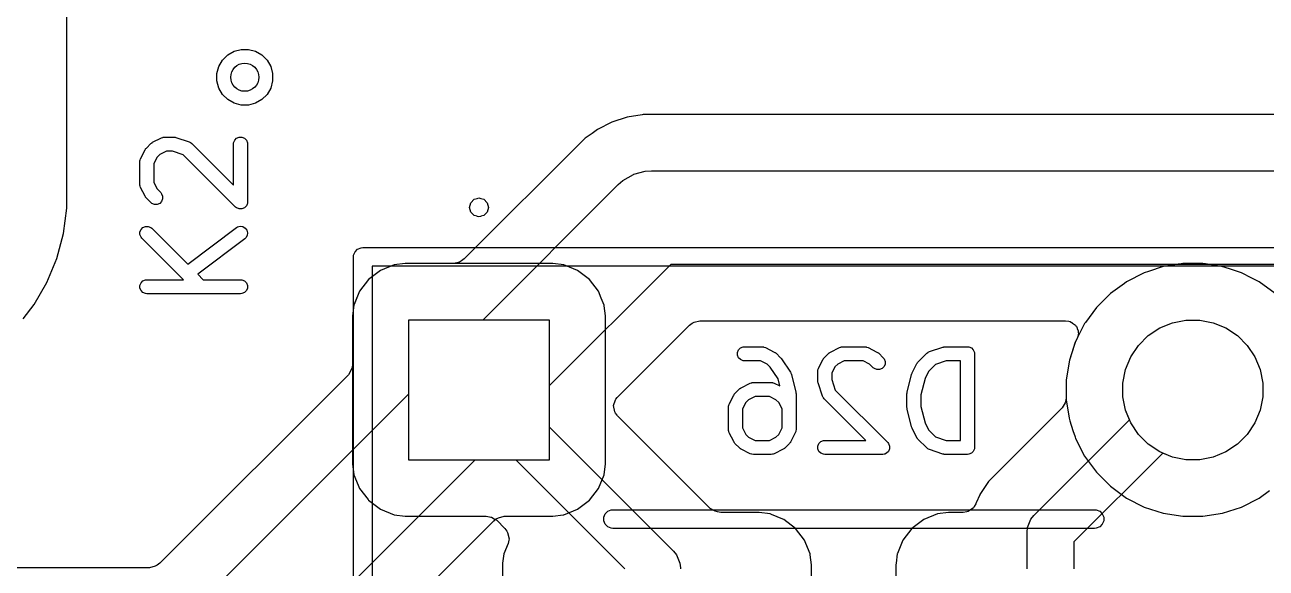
# Model space of a CAD drawing. Header units: inches. Extents: x 1.3 to 5.24, y -7.03 to -1.12.
# Drawn here: x 3.726 to 4.248, y -5.384 to -5.155 of the extents above; entities that cross this region are included whole.
import ezdxf

# ---------------------------------------------------------------- set-up
doc = ezdxf.new("R2010")
doc.units = ezdxf.units.IN
doc.header["$MEASUREMENT"] = 0
for name, color, linetype, true_color in [('B.Cu', 153, 'CONTINUOUS', 0x4d7fc4), ('B.Mask', 4, 'CONTINUOUS', 0x02ffee), ('B.Silkscreen', 31, 'CONTINUOUS', 0xe8b2a7), ('F.Cu', 13, 'CONTINUOUS', 0xc83434), ('F.Mask', 201, 'CONTINUOUS', 0xd864ff), ('F.Silkscreen', 41, 'CONTINUOUS', 0xf2eda1), ('In1.Cu', 91, 'CONTINUOUS', 0x7fc87f), ('In2.Cu', 33, 'CONTINUOUS', 0xce7d2c)]:
    doc.layers.add(name, color=color, linetype=linetype, true_color=true_color)

msp = doc.modelspace()

# ---------------------------------------------------------------- linework, layer by layer
at = {"layer": 'B.Cu', "linetype": 'CONTINUOUS'}
for p, q in [((3.97962, -5.19396), (3.97313, -5.19607)), ((3.9859, -5.19297), (3.97962, -5.19396)), ((3.97962, -5.19396), (3.97962, -5.19396)), ((3.98635, -5.19289), (3.9859, -5.19297)), ((3.9859, -5.19297), (3.9859, -5.19297)), ((3.99317, -5.19289), (3.98635, -5.19289)), ((4.6289, -5.19289), (3.99317, -5.19289)), ((3.96485, -5.20077), (3.96201, -5.20283)), ((3.96706, -5.19916), (3.96485, -5.20077)), ((3.97313, -5.19607), (3.96706, -5.19916)), ((3.96172, -5.203), (3.91114, -5.25357)), ((3.96201, -5.20283), (3.96172, -5.203)), ((3.98719, -5.2167), (3.98976, -5.21654)), ((3.98976, -5.21654), (5.03937, -5.21654)), ((3.97584, -5.2223), (3.97778, -5.2206)), ((3.97778, -5.2206), (3.98223, -5.21803)), ((3.97778, -5.2206), (3.97778, -5.2206)), ((3.98223, -5.21803), (3.9824, -5.21799)), ((3.9824, -5.21799), (3.98719, -5.2167)), ((3.98719, -5.2167), (3.98719, -5.2167)), ((3.91901, -5.27913), (3.97584, -5.2223)), ((3.88162, -5.2561), (3.87587, -5.25848)), ((3.88625, -5.25549), (3.88162, -5.2561)), ((3.88162, -5.2561), (3.88162, -5.2561)), ((3.88162, -5.2561), (3.88162, -5.2561)), ((3.90678, -5.25549), (3.88625, -5.25549)), ((3.90912, -5.25489), (3.90678, -5.25549)), ((3.91003, -5.2544), (3.90912, -5.25489)), ((3.91114, -5.25357), (3.91003, -5.2544)), ((3.99792, -5.25591), (3.94685, -5.30697)), ((5.03122, -5.25591), (3.99792, -5.25591)), ((3.87093, -5.26227), (3.86714, -5.26721)), ((3.87587, -5.25848), (3.87093, -5.26227)), ((3.86714, -5.26721), (3.86483, -5.2728)), ((3.86476, -5.27296), (3.86415, -5.27758)), ((3.86478, -5.27292), (3.86476, -5.27296)), ((3.86483, -5.2728), (3.86478, -5.27292)), ((3.86415, -5.27758), (3.86415, -5.27758)), ((3.86415, -5.27758), (3.86415, -5.33974)), ((3.8878, -5.33819), (3.8878, -5.27913)), ((3.8878, -5.27913), (3.91901, -5.27913)), ((4.20875, -5.28041), (4.21443, -5.27928)), ((4.21443, -5.27928), (4.22022, -5.27928)), ((4.22022, -5.27928), (4.22589, -5.28041)), ((3.98982, -5.29744), (4.00578, -5.28147)), ((4.00578, -5.28147), (4.0069, -5.28064)), ((4.0069, -5.28064), (4.00781, -5.28014)), ((4.00781, -5.28014), (4.01015, -5.27955)), ((4.01015, -5.27955), (4.16382, -5.27955)), ((4.16382, -5.27955), (4.16519, -5.27974)), ((4.16519, -5.27974), (4.16572, -5.2799)), ((4.16572, -5.2799), (4.16632, -5.28029)), ((4.16632, -5.28029), (4.16648, -5.28032)), ((4.16648, -5.28032), (4.16676, -5.28057)), ((4.16676, -5.28057), (4.16803, -5.28139)), ((4.16803, -5.28139), (4.16829, -5.28195)), ((4.16829, -5.28195), (4.16852, -5.28216)), ((4.16852, -5.28216), (4.16872, -5.2829)), ((4.16872, -5.2829), (4.16917, -5.28389)), ((4.16919, -5.28402), (4.16915, -5.28449)), ((4.16915, -5.28449), (4.16924, -5.28482)), ((4.16917, -5.28389), (4.16917, -5.28389)), ((4.16917, -5.28389), (4.16919, -5.28402)), ((4.19859, -5.28584), (4.2034, -5.28262)), ((4.2034, -5.28262), (4.20875, -5.28041)), ((4.22589, -5.28041), (4.23124, -5.28262)), ((4.23124, -5.28262), (4.23605, -5.28584)), ((4.16762, -5.28959), (4.16546, -5.29621)), ((4.16805, -5.28825), (4.16762, -5.28959)), ((4.16868, -5.287), (4.16805, -5.28825)), ((4.16805, -5.28825), (4.16805, -5.28825)), ((4.16805, -5.28825), (4.16805, -5.28825)), ((4.16899, -5.28626), (4.16868, -5.287)), ((4.16901, -5.28619), (4.16899, -5.28626)), ((4.16924, -5.28482), (4.16901, -5.28619)), ((4.1945, -5.28993), (4.19859, -5.28584)), ((4.23605, -5.28584), (4.24015, -5.28993)), ((4.18907, -5.30009), (4.19128, -5.29474)), ((4.19128, -5.29474), (4.1945, -5.28993)), ((4.24015, -5.28993), (4.24336, -5.29474)), ((4.24336, -5.29474), (4.24558, -5.30009)), ((3.97546, -5.3118), (3.98982, -5.29744)), ((4.16546, -5.29621), (4.16415, -5.30448)), ((4.18794, -5.30577), (4.18907, -5.30009)), ((4.24558, -5.30009), (4.24671, -5.30577)), ((4.16415, -5.30448), (4.16415, -5.31175)), ((3.94685, -5.30697), (3.94685, -5.32427)), ((4.18794, -5.31156), (4.18794, -5.30577)), ((4.24671, -5.30577), (4.24671, -5.31156)), ((3.97387, -5.31523), (3.97388, -5.31516)), ((3.97446, -5.31792), (3.97387, -5.31523)), ((3.97388, -5.31516), (3.97464, -5.31287)), ((3.97464, -5.31287), (3.9748, -5.31261)), ((3.9748, -5.31261), (3.97546, -5.3118)), ((4.16366, -5.31412), (4.16243, -5.3162)), ((4.16396, -5.31313), (4.16366, -5.31412)), ((4.16415, -5.31175), (4.16396, -5.31313)), ((4.16415, -5.31175), (4.16415, -5.31175)), ((4.16415, -5.31175), (4.16415, -5.31175)), ((4.18907, -5.31723), (4.18794, -5.31156)), ((4.24671, -5.31156), (4.24558, -5.31723)), ((3.97475, -5.31846), (3.97446, -5.31792)), ((3.97535, -5.31926), (3.97475, -5.31846)), ((3.97558, -5.31957), (3.97535, -5.31926)), ((4.01451, -5.35849), (3.97558, -5.31957)), ((4.16243, -5.3162), (4.13147, -5.34716)), ((4.19076, -5.32131), (4.18907, -5.31723)), ((4.24558, -5.31723), (4.24336, -5.32258)), ((3.94685, -5.32427), (3.99909, -5.3765)), ((4.15052, -5.36154), (4.19076, -5.32131)), ((4.24336, -5.32258), (4.24015, -5.32739)), ((4.24015, -5.32739), (4.23605, -5.33149)), ((4.20467, -5.33523), (4.16732, -5.37258)), ((4.20875, -5.33692), (4.20467, -5.33523)), ((4.23124, -5.3347), (4.22589, -5.33692)), ((4.23605, -5.33149), (4.23124, -5.3347)), ((3.86415, -5.33974), (3.86476, -5.34436)), ((3.93293, -5.33819), (3.8878, -5.33819)), ((3.9786, -5.38386), (3.93293, -5.33819)), ((4.21443, -5.33805), (4.20875, -5.33692)), ((4.22022, -5.33805), (4.21443, -5.33805)), ((4.22589, -5.33692), (4.22022, -5.33805)), ((3.86476, -5.34436), (3.86476, -5.34436)), ((3.86476, -5.34436), (3.86476, -5.34436)), ((3.86476, -5.34436), (3.86476, -5.34436)), ((3.86476, -5.34436), (3.86659, -5.34877)), ((3.86659, -5.34877), (3.86714, -5.35011)), ((3.86714, -5.35011), (3.87071, -5.35476)), ((4.13147, -5.34716), (4.12781, -5.35264)), ((4.13147, -5.34716), (4.13147, -5.34716)), ((4.13147, -5.34716), (4.13147, -5.34716)), ((3.87071, -5.35476), (3.87093, -5.35505)), ((3.87093, -5.35505), (3.87587, -5.35884)), ((4.12619, -5.35655), (4.12548, -5.35775)), ((4.12633, -5.35621), (4.12619, -5.35655)), ((4.12774, -5.3528), (4.12633, -5.35621)), ((4.12633, -5.35621), (4.12633, -5.35621)), ((4.12778, -5.3527), (4.12774, -5.3528)), ((4.12781, -5.35264), (4.12778, -5.3527)), ((3.87587, -5.35884), (3.88162, -5.36122)), ((3.88162, -5.36122), (3.88625, -5.36183)), ((3.88625, -5.36183), (3.92041, -5.36183)), ((3.92041, -5.36183), (3.92168, -5.362)), ((3.92168, -5.362), (3.92174, -5.36201)), ((3.92174, -5.36201), (3.92228, -5.36217)), ((3.92228, -5.36217), (3.92253, -5.36223)), ((3.92253, -5.36223), (3.92264, -5.36226)), ((3.92264, -5.36226), (3.92372, -5.36291)), ((4.01659, -5.35973), (4.01451, -5.35849)), ((4.01758, -5.36002), (4.01659, -5.35973)), ((4.01896, -5.36022), (4.01758, -5.36002)), ((4.03501, -5.36022), (4.01896, -5.36022)), ((4.03964, -5.36083), (4.03501, -5.36022)), ((4.03501, -5.36022), (4.03501, -5.36022)), ((4.03501, -5.36022), (4.03501, -5.36022)), ((4.03501, -5.36022), (4.03501, -5.36022)), ((4.03501, -5.36022), (4.03501, -5.36022)), ((4.04031, -5.3611), (4.03964, -5.36083)), ((4.03964, -5.36083), (4.03964, -5.36083)), ((4.04496, -5.36303), (4.04031, -5.3611)), ((4.04031, -5.3611), (4.04031, -5.3611)), ((4.10997, -5.36083), (4.10422, -5.36321)), ((4.11459, -5.36022), (4.10997, -5.36082)), ((4.10997, -5.36082), (4.10997, -5.36083)), ((4.10997, -5.36083), (4.10997, -5.36083)), ((4.12078, -5.36022), (4.11459, -5.36022)), ((4.12232, -5.35997), (4.12078, -5.36022)), ((4.12283, -5.3598), (4.12232, -5.35997)), ((4.12509, -5.35823), (4.12283, -5.3598)), ((4.12548, -5.35775), (4.12509, -5.35823)), ((4.1493, -5.36304), (4.15052, -5.36154)), ((3.92372, -5.36291), (3.92483, -5.36352)), ((3.92483, -5.36352), (3.92483, -5.36352)), ((3.92483, -5.36352), (3.92824, -5.36694)), ((3.92824, -5.36694), (3.92908, -5.36805)), ((4.04539, -5.36321), (4.04496, -5.36303)), ((4.05033, -5.367), (4.04539, -5.36321)), ((4.04539, -5.36321), (4.04539, -5.36321)), ((4.04539, -5.36321), (4.04539, -5.36321)), ((4.05412, -5.37194), (4.05033, -5.367)), ((4.09928, -5.367), (4.09549, -5.37194)), ((4.10422, -5.36321), (4.09928, -5.367)), ((4.14764, -5.3685), (4.14783, -5.36658)), ((4.14783, -5.36658), (4.1493, -5.36304)), ((4.1493, -5.36304), (4.1493, -5.36304)), ((3.92908, -5.36805), (3.92937, -5.36859)), ((3.92937, -5.36859), (3.92996, -5.37128)), ((3.92992, -5.37181), (3.92956, -5.37333)), ((3.92996, -5.37128), (3.92992, -5.37181)), ((4.05466, -5.37325), (4.05412, -5.37194)), ((4.09549, -5.37194), (4.09317, -5.37753)), ((4.14764, -5.38386), (4.14764, -5.3685)), ((4.16732, -5.37258), (4.16732, -5.38386)), ((3.92775, -5.37769), (3.92725, -5.38148)), ((3.92956, -5.37333), (3.92775, -5.37769)), ((3.92775, -5.37769), (3.92775, -5.37769)), ((3.92775, -5.37769), (3.92775, -5.37769)), ((3.92775, -5.37769), (3.92775, -5.37769)), ((3.99909, -5.3765), (4.00031, -5.378)), ((4.00031, -5.378), (4.00178, -5.38154)), ((4.0565, -5.37769), (4.05466, -5.37325)), ((4.0565, -5.37771), (4.0565, -5.37769)), ((4.05652, -5.37781), (4.0565, -5.37771)), ((4.05653, -5.37784), (4.05652, -5.37781)), ((4.05654, -5.37795), (4.05653, -5.37784)), ((4.05653, -5.37796), (4.05654, -5.37795)), ((4.05654, -5.37798), (4.05653, -5.37796)), ((4.05711, -5.38231), (4.05654, -5.37798)), ((4.09311, -5.37769), (4.09261, -5.38148)), ((4.09312, -5.37764), (4.09311, -5.37769)), ((4.09317, -5.37753), (4.09312, -5.37764)), ((3.92725, -5.38148), (3.92715, -5.38231)), ((3.92715, -5.38231), (3.92715, -5.38231)), ((3.92715, -5.38231), (3.92715, -5.44446)), ((4.00178, -5.38154), (4.00178, -5.38154)), ((4.00178, -5.38154), (4.00197, -5.38346)), ((4.00197, -5.38346), (4.00197, -5.38386)), ((4.05711, -5.44446), (4.05711, -5.38231)), ((4.05711, -5.38231), (4.05711, -5.38231)), ((4.05711, -5.38231), (4.05711, -5.38231)), ((4.09261, -5.38148), (4.0925, -5.38231)), ((4.0925, -5.38231), (4.0925, -5.38231)), ((4.0925, -5.38231), (4.0925, -5.44446))]:
    msp.add_line(p, q, dxfattribs=at)
at = {"layer": 'B.Cu'}
msp.add_circle((3.8189, -5.17717), 0.00591, dxfattribs=at)
at = {"layer": 'B.Mask', "linetype": 'CONTINUOUS'}
for p, q in [((3.8878, -5.33819), (3.8878, -5.27913)), ((3.8878, -5.27913), (3.94685, -5.27913)), ((3.94685, -5.27913), (3.94685, -5.33819)), ((4.20875, -5.28041), (4.21443, -5.27928)), ((4.21443, -5.27928), (4.22022, -5.27928)), ((4.22022, -5.27928), (4.22589, -5.28041)), ((4.19859, -5.28584), (4.2034, -5.28262)), ((4.2034, -5.28262), (4.20875, -5.28041)), ((4.22589, -5.28041), (4.23124, -5.28262)), ((4.23124, -5.28262), (4.23605, -5.28584)), ((4.1945, -5.28993), (4.19859, -5.28584)), ((4.23605, -5.28584), (4.24015, -5.28993)), ((4.18907, -5.30009), (4.19128, -5.29474)), ((4.19128, -5.29474), (4.1945, -5.28993)), ((4.24015, -5.28993), (4.24336, -5.29474)), ((4.24336, -5.29474), (4.24558, -5.30009)), ((4.18794, -5.30577), (4.18907, -5.30009)), ((4.24558, -5.30009), (4.24671, -5.30577)), ((4.18794, -5.31156), (4.18794, -5.30577)), ((4.24671, -5.30577), (4.24671, -5.31156)), ((4.18907, -5.31723), (4.18794, -5.31156)), ((4.24671, -5.31156), (4.24558, -5.31723)), ((4.19128, -5.32258), (4.18907, -5.31723)), ((4.24558, -5.31723), (4.24336, -5.32258)), ((4.1945, -5.32739), (4.19128, -5.32258)), ((4.24336, -5.32258), (4.24015, -5.32739)), ((4.19859, -5.33149), (4.1945, -5.32739)), ((4.24015, -5.32739), (4.23605, -5.33149)), ((4.2034, -5.3347), (4.19859, -5.33149)), ((4.20875, -5.33692), (4.2034, -5.3347)), ((4.23124, -5.3347), (4.22589, -5.33692)), ((4.23605, -5.33149), (4.23124, -5.3347)), ((3.94685, -5.33819), (3.8878, -5.33819)), ((4.21443, -5.33805), (4.20875, -5.33692)), ((4.22022, -5.33805), (4.21443, -5.33805)), ((4.22589, -5.33692), (4.22022, -5.33805))]:
    msp.add_line(p, q, dxfattribs=at)
at = {"layer": 'B.Silkscreen', "linetype": 'CONTINUOUS'}
for p, q in [((4.02598, -5.29292), (4.02642, -5.29186)), ((4.02598, -5.29407), (4.02598, -5.29292)), ((4.02642, -5.29514), (4.02598, -5.29407)), ((4.02642, -5.29186), (4.02723, -5.29104)), ((4.02723, -5.29104), (4.0283, -5.2906)), ((4.0283, -5.2906), (4.02887, -5.29054)), ((4.02887, -5.29054), (4.03637, -5.29054)), ((4.03637, -5.29054), (4.03695, -5.2906)), ((4.03695, -5.2906), (4.03704, -5.29064)), ((4.03704, -5.29064), (4.03715, -5.29065)), ((4.03715, -5.29065), (4.03769, -5.29086)), ((4.03769, -5.29086), (4.04144, -5.29273)), ((4.04144, -5.29273), (4.04169, -5.29289)), ((4.04169, -5.29289), (4.04176, -5.29292)), ((4.04176, -5.29292), (4.04184, -5.29298)), ((4.04184, -5.29298), (4.04193, -5.29304)), ((4.04193, -5.29304), (4.04198, -5.2931)), ((4.04198, -5.2931), (4.04221, -5.29328)), ((4.04221, -5.29328), (4.04408, -5.29516)), ((4.0624, -5.29516), (4.06428, -5.29328)), ((4.06428, -5.29328), (4.06451, -5.2931)), ((4.06451, -5.2931), (4.06456, -5.29304)), ((4.06456, -5.29304), (4.06465, -5.29298)), ((4.06465, -5.29298), (4.06473, -5.29292)), ((4.06473, -5.29292), (4.0648, -5.29289)), ((4.0648, -5.29289), (4.06505, -5.29273)), ((4.06505, -5.29273), (4.0688, -5.29086)), ((4.0688, -5.29086), (4.06934, -5.29065)), ((4.06934, -5.29065), (4.06944, -5.29064)), ((4.06944, -5.29064), (4.06954, -5.2906)), ((4.06954, -5.2906), (4.07012, -5.29054)), ((4.07012, -5.29054), (4.07949, -5.29054)), ((4.07949, -5.29054), (4.08007, -5.2906)), ((4.08007, -5.2906), (4.08016, -5.29064)), ((4.08016, -5.29064), (4.08027, -5.29065)), ((4.08027, -5.29065), (4.08081, -5.29086)), ((4.08081, -5.29086), (4.08456, -5.29273)), ((4.08456, -5.29273), (4.08481, -5.29289)), ((4.08481, -5.29289), (4.08488, -5.29292)), ((4.08488, -5.29292), (4.08496, -5.29298)), ((4.08496, -5.29298), (4.08505, -5.29304)), ((4.08505, -5.29304), (4.0851, -5.2931)), ((4.0851, -5.2931), (4.08533, -5.29328)), ((4.08533, -5.29328), (4.0872, -5.29516)), ((4.10177, -5.29703), (4.10552, -5.29328)), ((4.10552, -5.29328), (4.10597, -5.29292)), ((4.10597, -5.29292), (4.10607, -5.29288)), ((4.10607, -5.29288), (4.10615, -5.29281)), ((4.10615, -5.29281), (4.10668, -5.29257)), ((4.10668, -5.29257), (4.1123, -5.2907)), ((4.1123, -5.2907), (4.11259, -5.29063)), ((4.11259, -5.29063), (4.11266, -5.2906)), ((4.11266, -5.2906), (4.11276, -5.29059)), ((4.11276, -5.29059), (4.11287, -5.29057)), ((4.11287, -5.29057), (4.11294, -5.29057)), ((4.11294, -5.29057), (4.11324, -5.29054)), ((4.11324, -5.29054), (4.12261, -5.29054)), ((4.12261, -5.29054), (4.12319, -5.2906)), ((4.12319, -5.2906), (4.12425, -5.29104)), ((4.12425, -5.29104), (4.12506, -5.29186)), ((4.12506, -5.29186), (4.12551, -5.29292)), ((4.12551, -5.29292), (4.12556, -5.2935)), ((4.12556, -5.2935), (4.12556, -5.33287)), ((4.02723, -5.29595), (4.02642, -5.29514)), ((4.0283, -5.29639), (4.02723, -5.29595)), ((4.02887, -5.29645), (4.0283, -5.29639)), ((4.03567, -5.29645), (4.02887, -5.29645)), ((4.03837, -5.2978), (4.03567, -5.29645)), ((4.0397, -5.29913), (4.03837, -5.2978)), ((4.043, -5.30408), (4.0397, -5.29913)), ((4.04408, -5.29516), (4.04408, -5.29516)), ((4.04408, -5.29516), (4.04408, -5.29516)), ((4.04408, -5.29516), (4.04427, -5.29539)), ((4.04427, -5.29539), (4.04445, -5.29561)), ((4.04445, -5.29561), (4.04445, -5.29561)), ((4.04445, -5.29561), (4.04445, -5.29561)), ((4.04445, -5.29561), (4.0482, -5.30123)), ((4.05977, -5.30022), (4.05998, -5.29968)), ((4.05998, -5.29968), (4.06185, -5.29593)), ((4.06185, -5.29593), (4.06201, -5.29568)), ((4.06201, -5.29568), (4.06204, -5.29561)), ((4.06204, -5.29561), (4.0621, -5.29552)), ((4.0621, -5.29552), (4.06216, -5.29544)), ((4.06216, -5.29544), (4.06222, -5.29538)), ((4.06222, -5.29538), (4.0624, -5.29516)), ((4.06692, -5.299), (4.06557, -5.30169)), ((4.06812, -5.2978), (4.06692, -5.299)), ((4.07081, -5.29645), (4.06812, -5.2978)), ((4.07879, -5.29645), (4.07081, -5.29645)), ((4.08149, -5.2978), (4.07879, -5.29645)), ((4.08303, -5.29933), (4.08149, -5.2978)), ((4.08347, -5.2997), (4.08303, -5.29933)), ((4.08454, -5.30014), (4.08347, -5.2997)), ((4.08569, -5.30014), (4.08454, -5.30014)), ((4.08675, -5.2997), (4.08569, -5.30014)), ((4.08757, -5.29889), (4.08675, -5.2997)), ((4.0872, -5.29516), (4.08757, -5.29561)), ((4.08757, -5.29561), (4.08801, -5.29667)), ((4.08801, -5.29782), (4.08757, -5.29889)), ((4.08801, -5.29667), (4.08801, -5.29782)), ((4.09935, -5.30155), (4.10122, -5.2978)), ((4.10122, -5.2978), (4.10138, -5.29755)), ((4.10138, -5.29755), (4.10141, -5.29748)), ((4.10141, -5.29748), (4.10147, -5.2974)), ((4.10147, -5.2974), (4.10153, -5.29731)), ((4.10153, -5.29731), (4.10159, -5.29726)), ((4.10159, -5.29726), (4.10177, -5.29703)), ((4.10921, -5.29795), (4.10629, -5.30087)), ((4.11371, -5.29645), (4.10921, -5.29795)), ((4.11966, -5.29645), (4.11371, -5.29645)), ((4.11966, -5.32991), (4.11966, -5.29645)), ((4.04373, -5.307), (4.043, -5.30408)), ((4.0482, -5.30123), (4.04837, -5.30155)), ((4.04837, -5.30155), (4.04841, -5.30161)), ((4.04841, -5.30161), (4.04844, -5.30168)), ((4.04844, -5.30168), (4.04847, -5.30174)), ((4.04847, -5.30174), (4.04849, -5.30181)), ((4.04849, -5.30181), (4.04861, -5.30215)), ((4.04861, -5.30215), (4.05048, -5.30965)), ((4.05966, -5.301), (4.05972, -5.30042)), ((4.05966, -5.30475), (4.05966, -5.301)), ((4.05969, -5.30504), (4.05966, -5.30475)), ((4.05969, -5.30511), (4.05969, -5.30504)), ((4.05971, -5.30522), (4.05969, -5.30511)), ((4.05972, -5.30532), (4.05971, -5.30522)), ((4.05972, -5.30042), (4.05976, -5.30032)), ((4.05975, -5.30539), (4.05972, -5.30532)), ((4.05976, -5.30032), (4.05977, -5.30022)), ((4.06557, -5.30169), (4.06557, -5.30427)), ((4.06557, -5.30427), (4.06707, -5.30877)), ((4.09725, -5.30965), (4.09912, -5.30215)), ((4.09912, -5.30215), (4.09914, -5.30211)), ((4.09914, -5.30209), (4.09923, -5.30185)), ((4.09914, -5.30211), (4.09914, -5.30209)), ((4.09923, -5.30185), (4.09932, -5.30161)), ((4.09932, -5.30161), (4.09933, -5.30159)), ((4.09933, -5.30159), (4.09935, -5.30155)), ((4.10477, -5.3039), (4.10307, -5.31073)), ((4.10629, -5.30087), (4.10477, -5.3039)), ((4.02454, -5.3106), (4.02461, -5.31052)), ((4.02461, -5.31052), (4.02466, -5.31043)), ((4.02466, -5.31043), (4.02472, -5.31038)), ((4.02472, -5.31038), (4.02491, -5.31016)), ((4.02491, -5.31016), (4.02678, -5.30828)), ((4.02678, -5.30828), (4.02701, -5.3081)), ((4.02701, -5.3081), (4.02706, -5.30804)), ((4.02706, -5.30804), (4.02715, -5.30798)), ((4.02715, -5.30798), (4.02723, -5.30791)), ((4.02723, -5.30791), (4.0273, -5.30788)), ((4.0273, -5.30788), (4.02755, -5.30773)), ((4.02755, -5.30773), (4.0313, -5.30585)), ((4.0313, -5.30585), (4.03184, -5.30565)), ((4.03184, -5.30565), (4.03195, -5.30564)), ((4.03195, -5.30564), (4.03204, -5.3056)), ((4.03204, -5.3056), (4.03262, -5.30554)), ((4.03262, -5.30554), (4.04012, -5.30554)), ((4.04012, -5.30554), (4.0407, -5.3056)), ((4.0407, -5.3056), (4.04079, -5.30564)), ((4.04079, -5.30564), (4.0409, -5.30565)), ((4.0409, -5.30565), (4.04144, -5.30585)), ((4.04144, -5.30585), (4.04373, -5.307)), ((4.05048, -5.30965), (4.0505, -5.30975)), ((4.0505, -5.30975), (4.05052, -5.30979)), ((4.05052, -5.30979), (4.05054, -5.31001)), ((4.05054, -5.31001), (4.05057, -5.31023)), ((4.05057, -5.31023), (4.05056, -5.31027)), ((4.05056, -5.31027), (4.05057, -5.31037)), ((4.05057, -5.31037), (4.05057, -5.32537)), ((4.05982, -5.30568), (4.05975, -5.30539)), ((4.06169, -5.3113), (4.05982, -5.30568)), ((4.06707, -5.30877), (4.08908, -5.33078)), ((4.09716, -5.31023), (4.0972, -5.31001)), ((4.09717, -5.31027), (4.09716, -5.31023)), ((4.09716, -5.31037), (4.09717, -5.31027)), ((4.09716, -5.31599), (4.09716, -5.31037)), ((4.0972, -5.31001), (4.09722, -5.30979)), ((4.09722, -5.30979), (4.09723, -5.30975)), ((4.09723, -5.30975), (4.09725, -5.30965)), ((4.02217, -5.31599), (4.02223, -5.31542)), ((4.02223, -5.31542), (4.02227, -5.31532)), ((4.02227, -5.31521), (4.02248, -5.31467)), ((4.02227, -5.31532), (4.02227, -5.31521)), ((4.02248, -5.31467), (4.02436, -5.31092)), ((4.02436, -5.31092), (4.02451, -5.31068)), ((4.02451, -5.31068), (4.02454, -5.3106)), ((4.02942, -5.31399), (4.02807, -5.31669)), ((4.03062, -5.3128), (4.02942, -5.31399)), ((4.03332, -5.31145), (4.03062, -5.3128)), ((4.03942, -5.31145), (4.03332, -5.31145)), ((4.04212, -5.3128), (4.03942, -5.31145)), ((4.04332, -5.31399), (4.04212, -5.3128)), ((4.04467, -5.31669), (4.04332, -5.31399)), ((4.06193, -5.31183), (4.06169, -5.3113)), ((4.062, -5.31191), (4.06193, -5.31183)), ((4.06204, -5.31201), (4.062, -5.31191)), ((4.0624, -5.31246), (4.06204, -5.31201)), ((4.07986, -5.32991), (4.0624, -5.31246)), ((4.10307, -5.31073), (4.10307, -5.31563)), ((4.10307, -5.31563), (4.10477, -5.32246)), ((4.02217, -5.32537), (4.02217, -5.31599)), ((4.02807, -5.31669), (4.02807, -5.32467)), ((4.04467, -5.32467), (4.04467, -5.31669)), ((4.09717, -5.31609), (4.09716, -5.31599)), ((4.09716, -5.31614), (4.09717, -5.31609)), ((4.0972, -5.31635), (4.09716, -5.31614)), ((4.09722, -5.31657), (4.0972, -5.31635)), ((4.09723, -5.31661), (4.09722, -5.31657)), ((4.09725, -5.31671), (4.09723, -5.31661)), ((4.09912, -5.32421), (4.09725, -5.31671)), ((4.02223, -5.32594), (4.02217, -5.32537)), ((4.02227, -5.32604), (4.02223, -5.32594)), ((4.02227, -5.32615), (4.02227, -5.32604)), ((4.02248, -5.32669), (4.02227, -5.32615)), ((4.02807, -5.32467), (4.02942, -5.32737)), ((4.04332, -5.32737), (4.04467, -5.32467)), ((4.05047, -5.32615), (4.05026, -5.32669)), ((4.05052, -5.32594), (4.05047, -5.32604)), ((4.05047, -5.32604), (4.05047, -5.32615)), ((4.05057, -5.32537), (4.05052, -5.32594)), ((4.09914, -5.32425), (4.09912, -5.32421)), ((4.09914, -5.32427), (4.09914, -5.32425)), ((4.09923, -5.32451), (4.09914, -5.32427)), ((4.09932, -5.32475), (4.09923, -5.32451)), ((4.09933, -5.32477), (4.09932, -5.32475)), ((4.09935, -5.32481), (4.09933, -5.32477)), ((4.10122, -5.32856), (4.09935, -5.32481)), ((4.10477, -5.32246), (4.10629, -5.32549)), ((4.10629, -5.32549), (4.10921, -5.32841)), ((4.02436, -5.33044), (4.02248, -5.32669)), ((4.02451, -5.33069), (4.02436, -5.33044)), ((4.02454, -5.33076), (4.02451, -5.33069)), ((4.02461, -5.33084), (4.02454, -5.33076)), ((4.02466, -5.33093), (4.02461, -5.33084)), ((4.02472, -5.33098), (4.02466, -5.33093)), ((4.02491, -5.33121), (4.02472, -5.33098)), ((4.02678, -5.33308), (4.02491, -5.33121)), ((4.02942, -5.32737), (4.03062, -5.32857)), ((4.03062, -5.32857), (4.03332, -5.32991)), ((4.03332, -5.32991), (4.03942, -5.32991)), ((4.03942, -5.32991), (4.04212, -5.32857)), ((4.04212, -5.32857), (4.04332, -5.32737)), ((4.04783, -5.33121), (4.04596, -5.33308)), ((4.04802, -5.33098), (4.04783, -5.33121)), ((4.04808, -5.33093), (4.04802, -5.33098)), ((4.04813, -5.33084), (4.04808, -5.33093)), ((4.0482, -5.33076), (4.04813, -5.33084)), ((4.04823, -5.33069), (4.0482, -5.33076)), ((4.04839, -5.33044), (4.04823, -5.33069)), ((4.05026, -5.32669), (4.04839, -5.33044)), ((4.05972, -5.33229), (4.06016, -5.33123)), ((4.06016, -5.33123), (4.06098, -5.33041)), ((4.06098, -5.33041), (4.06204, -5.32997)), ((4.06204, -5.32997), (4.06262, -5.32991)), ((4.06262, -5.32991), (4.07986, -5.32991)), ((4.08908, -5.33078), (4.08944, -5.33123)), ((4.08944, -5.33123), (4.08989, -5.33229)), ((4.10138, -5.32881), (4.10122, -5.32856)), ((4.10141, -5.32888), (4.10138, -5.32881)), ((4.10147, -5.32896), (4.10141, -5.32888)), ((4.10153, -5.32905), (4.10147, -5.32896)), ((4.10159, -5.3291), (4.10153, -5.32905)), ((4.10177, -5.32933), (4.10159, -5.3291)), ((4.10552, -5.33308), (4.10177, -5.32933)), ((4.10921, -5.32841), (4.11371, -5.32991)), ((4.11371, -5.32991), (4.11966, -5.32991)), ((4.02701, -5.33327), (4.02678, -5.33308)), ((4.02706, -5.33332), (4.02701, -5.33327)), ((4.02715, -5.33338), (4.02706, -5.33332)), ((4.02723, -5.33345), (4.02715, -5.33338)), ((4.0273, -5.33348), (4.02723, -5.33345)), ((4.02755, -5.33363), (4.0273, -5.33348)), ((4.0313, -5.33551), (4.02755, -5.33363)), ((4.03184, -5.33571), (4.0313, -5.33551)), ((4.03195, -5.33572), (4.03184, -5.33571)), ((4.03204, -5.33576), (4.03195, -5.33572)), ((4.03262, -5.33582), (4.03204, -5.33576)), ((4.04012, -5.33582), (4.03262, -5.33582)), ((4.0407, -5.33576), (4.04012, -5.33582)), ((4.04079, -5.33572), (4.0407, -5.33576)), ((4.0409, -5.33571), (4.04079, -5.33572)), ((4.04144, -5.33551), (4.0409, -5.33571)), ((4.04519, -5.33363), (4.04144, -5.33551)), ((4.04544, -5.33348), (4.04519, -5.33363)), ((4.04551, -5.33345), (4.04544, -5.33348)), ((4.04559, -5.33338), (4.04551, -5.33345)), ((4.04568, -5.33332), (4.04559, -5.33338)), ((4.04573, -5.33327), (4.04568, -5.33332)), ((4.04596, -5.33308), (4.04573, -5.33327)), ((4.05972, -5.33344), (4.05972, -5.33229)), ((4.06016, -5.33451), (4.05972, -5.33344)), ((4.06098, -5.33532), (4.06016, -5.33451)), ((4.06204, -5.33576), (4.06098, -5.33532)), ((4.06262, -5.33582), (4.06204, -5.33576)), ((4.08699, -5.33582), (4.06262, -5.33582)), ((4.08757, -5.33576), (4.08699, -5.33582)), ((4.08788, -5.33563), (4.08757, -5.33576)), ((4.08863, -5.33532), (4.08788, -5.33563)), ((4.08944, -5.33451), (4.08863, -5.33532)), ((4.08989, -5.33344), (4.08944, -5.33451)), ((4.08989, -5.33229), (4.08989, -5.33344)), ((4.10597, -5.33345), (4.10552, -5.33308)), ((4.10607, -5.33349), (4.10597, -5.33345)), ((4.10615, -5.33356), (4.10607, -5.33349)), ((4.10668, -5.33379), (4.10615, -5.33356)), ((4.1123, -5.33567), (4.10668, -5.33379)), ((4.11259, -5.33573), (4.1123, -5.33567)), ((4.11266, -5.33576), (4.11259, -5.33573)), ((4.11276, -5.33577), (4.11266, -5.33576)), ((4.11287, -5.3358), (4.11276, -5.33577)), ((4.11294, -5.33579), (4.11287, -5.3358)), ((4.11324, -5.33582), (4.11294, -5.33579)), ((4.12261, -5.33582), (4.11324, -5.33582)), ((4.12319, -5.33576), (4.12261, -5.33582)), ((4.12425, -5.33532), (4.12319, -5.33576)), ((4.12506, -5.33451), (4.12425, -5.33532)), ((4.12551, -5.33344), (4.12506, -5.33451)), ((4.12556, -5.33287), (4.12551, -5.33344)), ((3.96976, -5.36222), (3.97035, -5.3608)), ((3.96976, -5.36376), (3.96976, -5.36222)), ((3.97035, -5.3608), (3.97143, -5.35972)), ((3.97143, -5.35972), (3.97285, -5.35913)), ((3.97285, -5.35913), (3.97362, -5.35906)), ((3.97362, -5.35906), (4.17598, -5.35906)), ((4.17598, -5.35906), (4.17675, -5.35913)), ((4.17675, -5.35913), (4.17817, -5.35972)), ((4.17817, -5.35972), (4.17926, -5.3608)), ((4.17926, -5.3608), (4.17985, -5.36222)), ((4.17985, -5.36222), (4.17985, -5.36376)), ((3.97035, -5.36518), (3.96976, -5.36376)), ((3.97143, -5.36627), (3.97035, -5.36518)), ((3.97285, -5.36685), (3.97143, -5.36627)), ((3.97362, -5.36693), (3.97285, -5.36685)), ((4.17598, -5.36693), (3.97362, -5.36693)), ((4.17675, -5.36685), (4.17598, -5.36693)), ((4.17817, -5.36627), (4.17675, -5.36685)), ((4.17926, -5.36518), (4.17817, -5.36627)), ((4.17985, -5.36376), (4.17926, -5.36518))]:
    msp.add_line(p, q, dxfattribs=at)
at = {"layer": 'F.Cu', "linetype": 'CONTINUOUS'}
for p, q in [((3.74411, -5.23219), (3.74411, -5.13302)), ((3.7427, -5.24294), (3.74411, -5.23219)), ((3.73989, -5.25341), (3.7427, -5.24294)), ((3.73575, -5.26343), (3.73989, -5.25341)), ((3.88162, -5.2561), (3.87587, -5.25848)), ((3.88625, -5.25549), (3.88162, -5.2561)), ((3.88162, -5.2561), (3.88162, -5.2561)), ((3.88162, -5.2561), (3.88162, -5.2561)), ((3.9484, -5.25549), (3.88625, -5.25549)), ((3.95302, -5.2561), (3.9484, -5.25549)), ((3.9484, -5.25549), (3.9484, -5.25549)), ((3.9484, -5.25549), (3.9484, -5.25549)), ((3.9484, -5.25549), (3.9484, -5.25549)), ((3.9484, -5.25549), (3.9484, -5.25549)), ((3.9537, -5.25638), (3.95302, -5.2561)), ((3.95302, -5.2561), (3.95302, -5.2561)), ((3.95877, -5.25848), (3.9537, -5.25638)), ((3.9537, -5.25638), (3.9537, -5.25638)), ((4.20487, -5.2568), (4.19866, -5.25882)), ((4.20975, -5.25603), (4.20487, -5.2568)), ((4.20487, -5.2568), (4.20487, -5.2568)), ((4.21122, -5.2558), (4.20975, -5.25603)), ((4.21161, -5.25573), (4.21122, -5.2558)), ((4.21314, -5.25549), (4.21161, -5.25573)), ((4.22151, -5.25549), (4.21314, -5.25549)), ((4.21314, -5.25549), (4.21314, -5.25549)), ((4.22266, -5.25567), (4.22151, -5.25549)), ((4.22151, -5.25549), (4.22151, -5.25549)), ((4.22342, -5.2558), (4.22266, -5.25567)), ((4.22939, -5.25674), (4.22342, -5.2558)), ((4.22958, -5.25676), (4.22939, -5.25674)), ((4.22994, -5.25684), (4.22958, -5.25676)), ((4.23012, -5.25691), (4.22994, -5.25684)), ((4.23392, -5.25815), (4.23012, -5.25691)), ((4.23773, -5.25939), (4.23392, -5.25815)), ((3.73032, -5.27281), (3.73575, -5.26343)), ((3.87093, -5.26227), (3.86714, -5.26721)), ((3.87587, -5.25848), (3.87093, -5.26227)), ((3.96371, -5.26227), (3.95877, -5.25848)), ((3.95877, -5.25848), (3.95877, -5.25848)), ((3.9675, -5.26721), (3.96371, -5.26227)), ((4.18946, -5.26319), (4.18853, -5.26386)), ((4.19691, -5.25939), (4.18946, -5.26319)), ((4.18946, -5.26319), (4.18946, -5.26319)), ((4.18946, -5.26319), (4.18946, -5.26319)), ((4.19866, -5.25882), (4.19691, -5.25939)), ((4.23859, -5.25983), (4.23773, -5.25939)), ((4.23773, -5.25939), (4.23773, -5.25939)), ((4.23773, -5.25939), (4.23773, -5.25939)), ((4.24126, -5.26119), (4.23859, -5.25983)), ((4.23859, -5.25983), (4.23859, -5.25983)), ((4.24519, -5.26319), (4.24126, -5.26119)), ((4.25196, -5.26811), (4.24519, -5.26319)), ((3.86714, -5.26721), (3.86504, -5.27228)), ((3.96871, -5.27013), (3.9675, -5.26721)), ((4.18269, -5.26811), (4.17677, -5.27402)), ((4.18853, -5.26386), (4.18269, -5.26811)), ((3.72577, -5.27875), (3.73032, -5.27281)), ((3.86476, -5.27296), (3.86415, -5.27758)), ((3.86504, -5.27228), (3.86476, -5.27296)), ((3.86476, -5.27296), (3.86476, -5.27296)), ((3.86504, -5.27228), (3.86504, -5.27228)), ((3.96988, -5.27296), (3.96871, -5.27013)), ((3.96989, -5.27298), (3.96988, -5.27296)), ((3.96991, -5.27309), (3.96989, -5.27298)), ((3.96991, -5.27312), (3.96991, -5.27309)), ((3.96992, -5.27323), (3.96991, -5.27312)), ((3.96992, -5.27324), (3.96992, -5.27323)), ((3.96992, -5.27326), (3.96992, -5.27324)), ((3.97049, -5.27758), (3.96992, -5.27326)), ((4.17677, -5.27402), (4.17218, -5.28034)), ((4.17677, -5.27402), (4.17677, -5.27402)), ((3.86415, -5.27758), (3.86415, -5.27758)), ((3.86415, -5.27758), (3.86415, -5.27758)), ((3.86415, -5.27758), (3.86415, -5.27766)), ((3.86415, -5.27766), (3.86415, -5.29783)), ((3.8878, -5.31035), (3.8878, -5.27913)), ((3.8878, -5.27913), (3.94685, -5.27913)), ((3.94685, -5.27913), (3.94685, -5.33819)), ((3.97049, -5.33974), (3.97049, -5.27758)), ((3.97049, -5.27758), (3.97049, -5.27758)), ((3.97049, -5.27758), (3.97049, -5.27758)), ((4.20875, -5.28041), (4.21443, -5.27928)), ((4.21443, -5.27928), (4.22022, -5.27928)), ((4.22022, -5.27928), (4.22589, -5.28041)), ((4.17185, -5.28079), (4.16805, -5.28825)), ((4.17218, -5.28034), (4.17185, -5.28079)), ((4.19859, -5.28584), (4.2034, -5.28262)), ((4.2034, -5.28262), (4.20875, -5.28041)), ((4.22589, -5.28041), (4.23124, -5.28262)), ((4.23124, -5.28262), (4.23605, -5.28584)), ((4.16793, -5.2886), (4.16546, -5.29621)), ((4.16799, -5.28844), (4.16793, -5.2886)), ((4.16793, -5.2886), (4.16793, -5.2886)), ((4.16803, -5.28829), (4.16799, -5.28844)), ((4.16805, -5.28825), (4.16803, -5.28829)), ((4.1945, -5.28993), (4.19859, -5.28584)), ((4.23605, -5.28584), (4.24015, -5.28993)), ((4.18907, -5.30009), (4.19128, -5.29474)), ((4.19128, -5.29474), (4.1945, -5.28993)), ((4.24015, -5.28993), (4.24336, -5.29474)), ((4.24336, -5.29474), (4.24558, -5.30009)), ((3.86396, -5.29921), (3.86366, -5.3002)), ((3.86415, -5.29783), (3.86396, -5.29921)), ((3.86415, -5.29783), (3.86415, -5.29783)), ((3.86415, -5.29783), (3.86415, -5.29783)), ((4.16546, -5.29621), (4.16415, -5.30448)), ((4.18794, -5.30577), (4.18907, -5.30009)), ((4.24558, -5.30009), (4.24671, -5.30577)), ((3.86243, -5.30228), (3.78319, -5.38152)), ((3.86366, -5.3002), (3.86243, -5.30228)), ((4.16415, -5.30448), (4.16415, -5.31285)), ((3.79106, -5.40709), (3.8878, -5.31035)), ((4.18794, -5.31156), (4.18794, -5.30577)), ((4.24671, -5.30577), (4.24671, -5.31156)), ((4.16415, -5.31285), (4.16537, -5.32054)), ((4.18907, -5.31723), (4.18794, -5.31156)), ((4.24671, -5.31156), (4.24558, -5.31723)), ((4.16537, -5.32054), (4.16537, -5.32055)), ((4.16537, -5.32055), (4.16546, -5.32111)), ((4.19128, -5.32258), (4.18907, -5.31723)), ((4.24558, -5.31723), (4.24336, -5.32258)), ((4.16546, -5.32111), (4.16546, -5.32111)), ((4.16546, -5.32111), (4.16546, -5.32111)), ((4.16546, -5.32111), (4.16564, -5.32164)), ((4.16564, -5.32164), (4.16564, -5.32164)), ((4.16564, -5.32164), (4.16695, -5.32568)), ((4.16695, -5.32568), (4.16782, -5.32836)), ((4.1945, -5.32739), (4.19128, -5.32258)), ((4.24336, -5.32258), (4.24015, -5.32739)), ((4.16782, -5.32836), (4.16787, -5.32852)), ((4.16787, -5.32852), (4.16804, -5.32906)), ((4.16804, -5.32906), (4.16805, -5.32907)), ((4.16805, -5.32907), (4.17185, -5.33653)), ((4.19859, -5.33149), (4.1945, -5.32739)), ((4.24015, -5.32739), (4.23605, -5.33149)), ((4.17185, -5.33653), (4.17677, -5.3433)), ((4.2034, -5.3347), (4.19859, -5.33149)), ((4.20875, -5.33692), (4.2034, -5.3347)), ((4.23124, -5.3347), (4.22589, -5.33692)), ((4.23605, -5.33149), (4.23124, -5.3347)), ((3.91563, -5.33819), (3.81313, -5.44069)), ((3.94685, -5.33819), (3.91563, -5.33819)), ((3.96988, -5.34436), (3.97049, -5.33974)), ((4.21443, -5.33805), (4.20875, -5.33692)), ((4.22022, -5.33805), (4.21443, -5.33805)), ((4.22589, -5.33692), (4.22022, -5.33805)), ((3.9675, -5.35011), (3.96988, -5.34436)), ((4.17677, -5.3433), (4.17677, -5.3433)), ((4.17677, -5.3433), (4.18269, -5.34922)), ((3.96371, -5.35505), (3.9675, -5.35011)), ((4.18269, -5.34922), (4.18946, -5.35414)), ((4.24519, -5.35414), (4.24956, -5.35096)), ((3.95877, -5.35884), (3.96371, -5.35505)), ((4.18946, -5.35414), (4.18946, -5.35414)), ((4.18946, -5.35414), (4.18946, -5.35414)), ((4.18946, -5.35414), (4.18946, -5.35414)), ((4.18946, -5.35414), (4.18946, -5.35414)), ((4.18946, -5.35414), (4.18946, -5.35414)), ((4.18946, -5.35414), (4.18947, -5.35414)), ((4.18947, -5.35414), (4.19691, -5.35794)), ((4.23773, -5.35794), (4.24519, -5.35414)), ((3.92461, -5.36292), (3.92552, -5.36243)), ((3.92552, -5.36243), (3.92786, -5.36183)), ((3.92786, -5.36183), (3.9484, -5.36183)), ((3.9484, -5.36183), (3.9527, -5.36126)), ((3.9527, -5.36126), (3.95274, -5.36126)), ((3.95274, -5.36126), (3.95302, -5.36122)), ((3.95302, -5.36122), (3.95877, -5.35884)), ((3.95302, -5.36122), (3.95302, -5.36122)), ((3.95302, -5.36122), (3.95302, -5.36122)), ((3.95302, -5.36122), (3.95302, -5.36122)), ((4.19691, -5.35794), (4.20487, -5.36052)), ((4.20487, -5.36052), (4.21314, -5.36183)), ((4.21314, -5.36183), (4.21314, -5.36183)), ((4.21314, -5.36183), (4.22151, -5.36183)), ((4.22151, -5.36183), (4.22977, -5.36052)), ((4.22151, -5.36183), (4.22151, -5.36183)), ((4.22977, -5.36052), (4.23773, -5.35794)), ((3.82744, -5.45982), (3.9235, -5.36376)), ((3.9235, -5.36376), (3.92461, -5.36292)), ((3.77883, -5.38344), (3.70993, -5.38344)), ((3.78117, -5.38285), (3.77883, -5.38344)), ((3.78208, -5.38235), (3.78117, -5.38285)), ((3.78319, -5.38152), (3.78208, -5.38235))]:
    msp.add_line(p, q, dxfattribs=at)
at = {"layer": 'F.Cu'}
msp.add_circle((3.8189, -5.17717), 0.00591, dxfattribs=at)
at = {"layer": 'F.Mask', "linetype": 'CONTINUOUS'}
for p, q in [((3.8878, -5.33819), (3.8878, -5.27913)), ((3.8878, -5.27913), (3.94685, -5.27913)), ((3.94685, -5.27913), (3.94685, -5.33819)), ((4.20875, -5.28041), (4.21443, -5.27928)), ((4.21443, -5.27928), (4.22022, -5.27928)), ((4.22022, -5.27928), (4.22589, -5.28041)), ((4.19859, -5.28584), (4.2034, -5.28262)), ((4.2034, -5.28262), (4.20875, -5.28041)), ((4.22589, -5.28041), (4.23124, -5.28262)), ((4.23124, -5.28262), (4.23605, -5.28584)), ((4.1945, -5.28993), (4.19859, -5.28584)), ((4.23605, -5.28584), (4.24015, -5.28993)), ((4.18907, -5.30009), (4.19128, -5.29474)), ((4.19128, -5.29474), (4.1945, -5.28993)), ((4.24015, -5.28993), (4.24336, -5.29474)), ((4.24336, -5.29474), (4.24558, -5.30009)), ((4.18794, -5.30577), (4.18907, -5.30009)), ((4.24558, -5.30009), (4.24671, -5.30577)), ((4.18794, -5.31156), (4.18794, -5.30577)), ((4.24671, -5.30577), (4.24671, -5.31156)), ((4.18907, -5.31723), (4.18794, -5.31156)), ((4.24671, -5.31156), (4.24558, -5.31723)), ((4.19128, -5.32258), (4.18907, -5.31723)), ((4.24558, -5.31723), (4.24336, -5.32258)), ((4.1945, -5.32739), (4.19128, -5.32258)), ((4.24336, -5.32258), (4.24015, -5.32739)), ((4.19859, -5.33149), (4.1945, -5.32739)), ((4.24015, -5.32739), (4.23605, -5.33149)), ((4.2034, -5.3347), (4.19859, -5.33149)), ((4.20875, -5.33692), (4.2034, -5.3347)), ((4.23124, -5.3347), (4.22589, -5.33692)), ((4.23605, -5.33149), (4.23124, -5.3347)), ((3.94685, -5.33819), (3.8878, -5.33819)), ((4.21443, -5.33805), (4.20875, -5.33692)), ((4.22022, -5.33805), (4.21443, -5.33805)), ((4.22589, -5.33692), (4.22022, -5.33805))]:
    msp.add_line(p, q, dxfattribs=at)
at = {"layer": 'F.Silkscreen', "linetype": 'CONTINUOUS'}
for p, q in [((3.77754, -5.20695), (3.77941, -5.20507)), ((3.77941, -5.20507), (3.77964, -5.20489)), ((3.77964, -5.20489), (3.77969, -5.20483)), ((3.77969, -5.20483), (3.77978, -5.20477)), ((3.77978, -5.20477), (3.77986, -5.20471)), ((3.77986, -5.20471), (3.77993, -5.20468)), ((3.77993, -5.20468), (3.78018, -5.20452)), ((3.78018, -5.20452), (3.78393, -5.20265)), ((3.78393, -5.20265), (3.78447, -5.20244)), ((3.78447, -5.20244), (3.78457, -5.20243)), ((3.78457, -5.20243), (3.78467, -5.20239)), ((3.78467, -5.20239), (3.78525, -5.20233)), ((3.78525, -5.20233), (3.789, -5.20233)), ((3.789, -5.20233), (3.78929, -5.20236)), ((3.78929, -5.20236), (3.78937, -5.20236)), ((3.78937, -5.20236), (3.78947, -5.20238)), ((3.78947, -5.20238), (3.78957, -5.20239)), ((3.78957, -5.20239), (3.78965, -5.20242)), ((3.78965, -5.20242), (3.78993, -5.20249)), ((3.78993, -5.20249), (3.79556, -5.20436)), ((3.79556, -5.20436), (3.79608, -5.2046)), ((3.79608, -5.2046), (3.79616, -5.20467)), ((3.79616, -5.20467), (3.79626, -5.20471)), ((3.79626, -5.20471), (3.79671, -5.20507)), ((3.79671, -5.20507), (3.81417, -5.22253)), ((3.81417, -5.20529), (3.81422, -5.20471)), ((3.81417, -5.22253), (3.81417, -5.20529)), ((3.81422, -5.20471), (3.81466, -5.20365)), ((3.81466, -5.20365), (3.81548, -5.20283)), ((3.81548, -5.20283), (3.81654, -5.20239)), ((3.81654, -5.20239), (3.81769, -5.20239)), ((3.81769, -5.20239), (3.81876, -5.20283)), ((3.81876, -5.20283), (3.81957, -5.20365)), ((3.81957, -5.20365), (3.82001, -5.20471)), ((3.82001, -5.20471), (3.82007, -5.20529)), ((3.82007, -5.20529), (3.82007, -5.22966)), ((3.7749, -5.21201), (3.77511, -5.21147)), ((3.77511, -5.21147), (3.77698, -5.20772)), ((3.77698, -5.20772), (3.77714, -5.20747)), ((3.77714, -5.20747), (3.77717, -5.2074)), ((3.77717, -5.2074), (3.77723, -5.20731)), ((3.77723, -5.20731), (3.77729, -5.20723)), ((3.77729, -5.20723), (3.77735, -5.20717)), ((3.77735, -5.20717), (3.77754, -5.20695)), ((3.78205, -5.21079), (3.7807, -5.21348)), ((3.78325, -5.20959), (3.78205, -5.21079)), ((3.78594, -5.20824), (3.78325, -5.20959)), ((3.78852, -5.20824), (3.78594, -5.20824)), ((3.79303, -5.20974), (3.78852, -5.20824)), ((3.81503, -5.23175), (3.79303, -5.20974)), ((3.7748, -5.21279), (3.77485, -5.21221)), ((3.7748, -5.22216), (3.7748, -5.21279)), ((3.77485, -5.21221), (3.77489, -5.21211)), ((3.77489, -5.21211), (3.7749, -5.21201)), ((3.7807, -5.21348), (3.7807, -5.22146)), ((3.7807, -5.22146), (3.78205, -5.22416)), ((3.77485, -5.22274), (3.7748, -5.22216)), ((3.77489, -5.22283), (3.77485, -5.22274)), ((3.7749, -5.22294), (3.77489, -5.22283)), ((3.77511, -5.22348), (3.7749, -5.22294)), ((3.77698, -5.22723), (3.77511, -5.22348)), ((3.78205, -5.22416), (3.78359, -5.2257)), ((3.78359, -5.2257), (3.78395, -5.22614)), ((3.78395, -5.22614), (3.78439, -5.22721)), ((3.77714, -5.22748), (3.77698, -5.22723)), ((3.77717, -5.22755), (3.77714, -5.22748)), ((3.77723, -5.22763), (3.77717, -5.22755)), ((3.77729, -5.22772), (3.77723, -5.22763)), ((3.77735, -5.22777), (3.77729, -5.22772)), ((3.77754, -5.228), (3.77735, -5.22777)), ((3.77941, -5.22987), (3.77754, -5.228)), ((3.77986, -5.23024), (3.77941, -5.22987)), ((3.78092, -5.23068), (3.77986, -5.23024)), ((3.78207, -5.23068), (3.78092, -5.23068)), ((3.78314, -5.23024), (3.78207, -5.23068)), ((3.78395, -5.22942), (3.78314, -5.23024)), ((3.78439, -5.22836), (3.78395, -5.22942)), ((3.78439, -5.22721), (3.78439, -5.22836)), ((3.81548, -5.23211), (3.81503, -5.23175)), ((3.81623, -5.23243), (3.81548, -5.23211)), ((3.81876, -5.23211), (3.81769, -5.23255)), ((3.81957, -5.2313), (3.81876, -5.23211)), ((3.81989, -5.23055), (3.81957, -5.2313)), ((3.82001, -5.23023), (3.81989, -5.23055)), ((3.82007, -5.22966), (3.82001, -5.23023)), ((3.91339, -5.23189), (3.91391, -5.22992)), ((3.91391, -5.23386), (3.91339, -5.23189)), ((3.91391, -5.22992), (3.91535, -5.22848)), ((3.91535, -5.22848), (3.9165, -5.22817)), ((3.9165, -5.22817), (3.91657, -5.2281)), ((3.91657, -5.2281), (3.91732, -5.22795)), ((3.91732, -5.22795), (3.91808, -5.2281)), ((3.91808, -5.2281), (3.91815, -5.22817)), ((3.91815, -5.22817), (3.91929, -5.22848)), ((3.91929, -5.22848), (3.92073, -5.22992)), ((3.92073, -5.22992), (3.92126, -5.23189)), ((3.92126, -5.23189), (3.92073, -5.23386)), ((3.81654, -5.23255), (3.81623, -5.23243)), ((3.81769, -5.23255), (3.81654, -5.23255)), ((3.81654, -5.23255), (3.81654, -5.23255)), ((3.91535, -5.2353), (3.91391, -5.23386)), ((3.9165, -5.23561), (3.91535, -5.2353)), ((3.91657, -5.23568), (3.9165, -5.23561)), ((3.91732, -5.23583), (3.91657, -5.23568)), ((3.91808, -5.23568), (3.91732, -5.23583)), ((3.91815, -5.23561), (3.91808, -5.23568)), ((3.91929, -5.2353), (3.91815, -5.23561)), ((3.92073, -5.23386), (3.91929, -5.2353)), ((3.77485, -5.24221), (3.77529, -5.24114)), ((3.77485, -5.24336), (3.77485, -5.24221)), ((3.77529, -5.24114), (3.77611, -5.24033)), ((3.77611, -5.24033), (3.77717, -5.23989)), ((3.77717, -5.23989), (3.77832, -5.23989)), ((3.77832, -5.23989), (3.77939, -5.24033)), ((3.77939, -5.24033), (3.77984, -5.24069)), ((3.77984, -5.24069), (3.7949, -5.25576)), ((3.7949, -5.25576), (3.81535, -5.24042)), ((3.81535, -5.24042), (3.81584, -5.24012)), ((3.81584, -5.24012), (3.81696, -5.23983)), ((3.81696, -5.23983), (3.8181, -5.24)), ((3.8181, -5.24), (3.81909, -5.24058)), ((3.81909, -5.24058), (3.81978, -5.24151)), ((3.81978, -5.24151), (3.82007, -5.24262)), ((3.82007, -5.24262), (3.8199, -5.24376)), ((3.77529, -5.24442), (3.77485, -5.24336)), ((3.77566, -5.24487), (3.77529, -5.24442)), ((3.79312, -5.26233), (3.77566, -5.24487)), ((3.81889, -5.24514), (3.79912, -5.25997)), ((3.81932, -5.24475), (3.81889, -5.24514)), ((3.8199, -5.24376), (3.81932, -5.24475)), ((3.86457, -5.25276), (3.86464, -5.25199)), ((3.86457, -6.04803), (3.86457, -5.25276)), ((3.86464, -5.25199), (3.86523, -5.25057)), ((3.86523, -5.25057), (3.86632, -5.24948)), ((3.86632, -5.24948), (3.86774, -5.24889)), ((3.86774, -5.24889), (3.8685, -5.24882)), ((3.8685, -5.24882), (4.26614, -5.24882)), ((4.2622, -5.25669), (3.87244, -5.25669)), ((3.87244, -5.25669), (3.87244, -6.04803)), ((3.77485, -5.2647), (3.77529, -5.26364)), ((3.77529, -5.26364), (3.77611, -5.26282)), ((3.77611, -5.26282), (3.77717, -5.26238)), ((3.77717, -5.26238), (3.77775, -5.26233)), ((3.77775, -5.26233), (3.79312, -5.26233)), ((3.79912, -5.25997), (3.80147, -5.26233)), ((3.80147, -5.26233), (3.81712, -5.26233)), ((3.81712, -5.26233), (3.81769, -5.26238)), ((3.81769, -5.26238), (3.81876, -5.26282)), ((3.81876, -5.26282), (3.81957, -5.26364)), ((3.81957, -5.26364), (3.82001, -5.2647)), ((3.77485, -5.26586), (3.77485, -5.2647)), ((3.77529, -5.26692), (3.77485, -5.26586)), ((3.77611, -5.26773), (3.77529, -5.26692)), ((3.77717, -5.26818), (3.77611, -5.26773)), ((3.77775, -5.26823), (3.77717, -5.26818)), ((3.81712, -5.26823), (3.77775, -5.26823)), ((3.81769, -5.26818), (3.81712, -5.26823)), ((3.81876, -5.26773), (3.81769, -5.26818)), ((3.81957, -5.26692), (3.81876, -5.26773)), ((3.82001, -5.26586), (3.81957, -5.26692)), ((3.82001, -5.2647), (3.82001, -5.26586))]:
    msp.add_line(p, q, dxfattribs=at)
at = {"layer": 'In1.Cu', "linetype": 'CONTINUOUS'}
for p, q in [((3.80953, -5.16998), (3.81171, -5.1678)), ((3.81171, -5.1678), (3.81438, -5.16625)), ((3.81438, -5.16625), (3.81736, -5.16546)), ((3.81736, -5.16546), (3.82044, -5.16546)), ((3.82044, -5.16546), (3.82342, -5.16625)), ((3.82342, -5.16625), (3.82609, -5.1678)), ((3.82609, -5.1678), (3.82827, -5.16998)), ((3.80719, -5.17562), (3.80799, -5.17265)), ((3.80799, -5.17265), (3.80953, -5.16998)), ((3.82827, -5.16998), (3.82981, -5.17265)), ((3.82981, -5.17265), (3.83061, -5.17562)), ((3.80719, -5.17871), (3.80719, -5.17562)), ((3.80799, -5.18169), (3.80719, -5.17871)), ((3.83061, -5.17871), (3.82981, -5.18169)), ((3.83061, -5.17562), (3.83061, -5.17871)), ((3.80953, -5.18436), (3.80799, -5.18169)), ((3.81171, -5.18654), (3.80953, -5.18436)), ((3.82827, -5.18436), (3.82609, -5.18654)), ((3.82981, -5.18169), (3.82827, -5.18436)), ((3.81438, -5.18808), (3.81171, -5.18654)), ((3.81736, -5.18888), (3.81438, -5.18808)), ((3.82044, -5.18888), (3.81736, -5.18888)), ((3.82342, -5.18808), (3.82044, -5.18888)), ((3.82609, -5.18654), (3.82342, -5.18808)), ((3.8878, -5.33819), (3.8878, -5.27913)), ((3.8878, -5.27913), (3.94685, -5.27913)), ((3.94685, -5.27913), (3.94685, -5.33819)), ((4.20875, -5.28041), (4.21443, -5.27928)), ((4.21443, -5.27928), (4.22022, -5.27928)), ((4.22022, -5.27928), (4.22589, -5.28041)), ((4.19859, -5.28584), (4.2034, -5.28262)), ((4.2034, -5.28262), (4.20875, -5.28041)), ((4.22589, -5.28041), (4.23124, -5.28262)), ((4.23124, -5.28262), (4.23605, -5.28584)), ((4.1945, -5.28993), (4.19859, -5.28584)), ((4.23605, -5.28584), (4.24015, -5.28993)), ((4.18907, -5.30009), (4.19128, -5.29474)), ((4.19128, -5.29474), (4.1945, -5.28993)), ((4.24015, -5.28993), (4.24336, -5.29474)), ((4.24336, -5.29474), (4.24558, -5.30009)), ((4.18794, -5.30577), (4.18907, -5.30009)), ((4.24558, -5.30009), (4.24671, -5.30577)), ((4.18794, -5.31156), (4.18794, -5.30577)), ((4.24671, -5.30577), (4.24671, -5.31156)), ((4.18907, -5.31723), (4.18794, -5.31156)), ((4.24671, -5.31156), (4.24558, -5.31723)), ((4.19128, -5.32258), (4.18907, -5.31723)), ((4.24558, -5.31723), (4.24336, -5.32258)), ((4.1945, -5.32739), (4.19128, -5.32258)), ((4.24336, -5.32258), (4.24015, -5.32739)), ((4.19859, -5.33149), (4.1945, -5.32739)), ((4.24015, -5.32739), (4.23605, -5.33149)), ((4.2034, -5.3347), (4.19859, -5.33149)), ((4.20875, -5.33692), (4.2034, -5.3347)), ((4.23124, -5.3347), (4.22589, -5.33692)), ((4.23605, -5.33149), (4.23124, -5.3347)), ((3.94685, -5.33819), (3.8878, -5.33819)), ((4.21443, -5.33805), (4.20875, -5.33692)), ((4.22022, -5.33805), (4.21443, -5.33805)), ((4.22589, -5.33692), (4.22022, -5.33805))]:
    msp.add_line(p, q, dxfattribs=at)
at = {"layer": 'In1.Cu'}
msp.add_circle((3.8189, -5.17717), 0.00591, dxfattribs=at)
at = {"layer": 'In2.Cu', "linetype": 'CONTINUOUS'}
for p, q in [((3.80953, -5.16998), (3.81171, -5.1678)), ((3.81171, -5.1678), (3.81438, -5.16625)), ((3.81438, -5.16625), (3.81736, -5.16546)), ((3.81736, -5.16546), (3.82044, -5.16546)), ((3.82044, -5.16546), (3.82342, -5.16625)), ((3.82342, -5.16625), (3.82609, -5.1678)), ((3.82609, -5.1678), (3.82827, -5.16998)), ((3.80719, -5.17562), (3.80799, -5.17265)), ((3.80799, -5.17265), (3.80953, -5.16998)), ((3.82827, -5.16998), (3.82981, -5.17265)), ((3.82981, -5.17265), (3.83061, -5.17562)), ((3.80719, -5.17871), (3.80719, -5.17562)), ((3.80799, -5.18169), (3.80719, -5.17871)), ((3.83061, -5.17871), (3.82981, -5.18169)), ((3.83061, -5.17562), (3.83061, -5.17871)), ((3.80953, -5.18436), (3.80799, -5.18169)), ((3.81171, -5.18654), (3.80953, -5.18436)), ((3.82827, -5.18436), (3.82609, -5.18654)), ((3.82981, -5.18169), (3.82827, -5.18436)), ((3.81438, -5.18808), (3.81171, -5.18654)), ((3.81736, -5.18888), (3.81438, -5.18808)), ((3.82044, -5.18888), (3.81736, -5.18888)), ((3.82342, -5.18808), (3.82044, -5.18888)), ((3.82609, -5.18654), (3.82342, -5.18808)), ((3.8878, -5.33819), (3.8878, -5.27913)), ((3.8878, -5.27913), (3.94685, -5.27913)), ((3.94685, -5.27913), (3.94685, -5.33819)), ((4.20875, -5.28041), (4.21443, -5.27928)), ((4.21443, -5.27928), (4.22022, -5.27928)), ((4.22022, -5.27928), (4.22589, -5.28041)), ((4.19859, -5.28584), (4.2034, -5.28262)), ((4.2034, -5.28262), (4.20875, -5.28041)), ((4.22589, -5.28041), (4.23124, -5.28262)), ((4.23124, -5.28262), (4.23605, -5.28584)), ((4.1945, -5.28993), (4.19859, -5.28584)), ((4.23605, -5.28584), (4.24015, -5.28993)), ((4.18907, -5.30009), (4.19128, -5.29474)), ((4.19128, -5.29474), (4.1945, -5.28993)), ((4.24015, -5.28993), (4.24336, -5.29474)), ((4.24336, -5.29474), (4.24558, -5.30009)), ((4.18794, -5.30577), (4.18907, -5.30009)), ((4.24558, -5.30009), (4.24671, -5.30577)), ((4.18794, -5.31156), (4.18794, -5.30577)), ((4.24671, -5.30577), (4.24671, -5.31156)), ((4.18907, -5.31723), (4.18794, -5.31156)), ((4.24671, -5.31156), (4.24558, -5.31723)), ((4.19128, -5.32258), (4.18907, -5.31723)), ((4.24558, -5.31723), (4.24336, -5.32258)), ((4.1945, -5.32739), (4.19128, -5.32258)), ((4.24336, -5.32258), (4.24015, -5.32739)), ((4.19859, -5.33149), (4.1945, -5.32739)), ((4.24015, -5.32739), (4.23605, -5.33149)), ((4.2034, -5.3347), (4.19859, -5.33149)), ((4.20875, -5.33692), (4.2034, -5.3347)), ((4.23124, -5.3347), (4.22589, -5.33692)), ((4.23605, -5.33149), (4.23124, -5.3347)), ((3.94685, -5.33819), (3.8878, -5.33819)), ((4.21443, -5.33805), (4.20875, -5.33692)), ((4.22022, -5.33805), (4.21443, -5.33805)), ((4.22589, -5.33692), (4.22022, -5.33805))]:
    msp.add_line(p, q, dxfattribs=at)
at = {"layer": 'In2.Cu'}
msp.add_circle((3.8189, -5.17717), 0.00591, dxfattribs=at)

doc.saveas('drawing.dxf')
